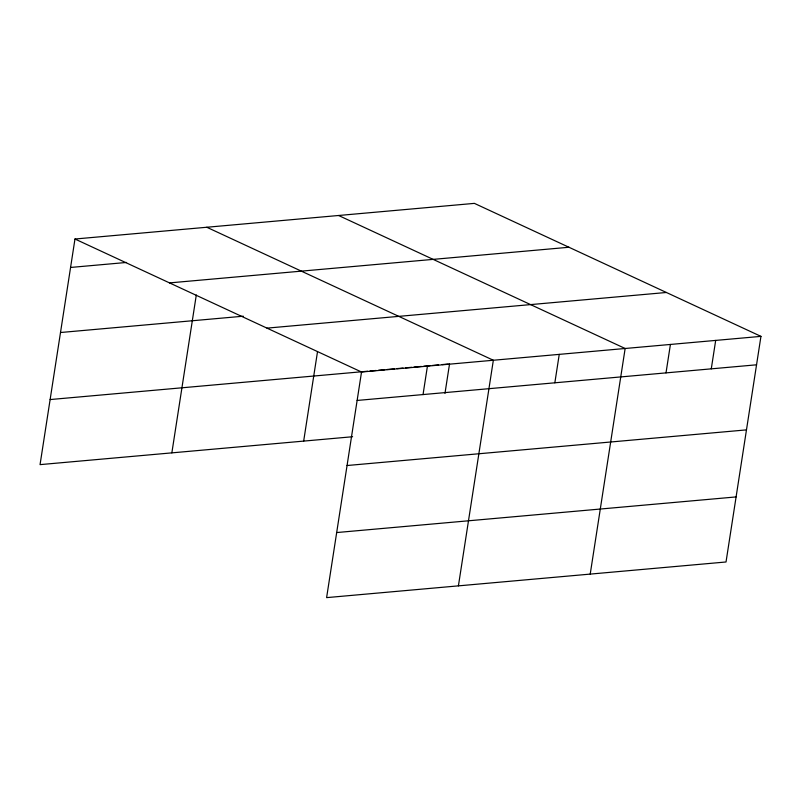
<?xml version="1.0" encoding="UTF-8"?>
<svg xmlns="http://www.w3.org/2000/svg" width="801" height="801" viewBox="0 0 801 801"><rect width="100%" height="100%" fill="white"/><g stroke="black" fill="none" stroke-linecap="round" stroke-linejoin="round"><path stroke-width="1.2" d="M74.974 239.018L361.531 372.014L326.608 597.626L726.026 561.982L760.95 336.37L474.392 203.374L74.974 239.018L40.05 464.63L352.6 436.735M171.855 452.865L196.305 294.978M303.669 441.101L317.516 351.659M423.038 394.573L427.434 366.137M444.976 393.381L449.541 363.914M458.412 585.861L493.346 360.25L206.788 227.254M554.843 382.808L559.248 354.372M590.217 574.107L625.15 348.495L338.593 215.489M666.011 372.886L670.417 344.45M711.278 368.85L715.683 340.415M70.578 267.454L126.528 262.458M169.542 282.903L568.96 247.259M60.506 332.515L243.294 316.205M266.973 328.13L666.382 292.485M50.123 399.559L367.569 371.233M370.012 371.013L376.13 370.462M378.583 370.252L384.7 369.702M387.143 369.481L394.482 368.83M396.936 368.61L403.053 368.06M405.496 367.849L411.614 367.299M414.057 367.078L421.396 366.427M423.849 366.207L429.967 365.667M432.41 365.446L438.527 364.896M442.202 364.565L448.32 364.024M361.531 372.014L760.95 336.37M357.136 400.45L756.544 364.805M347.063 465.521L746.472 429.877M336.68 532.555L736.099 496.92"/></g></svg>
